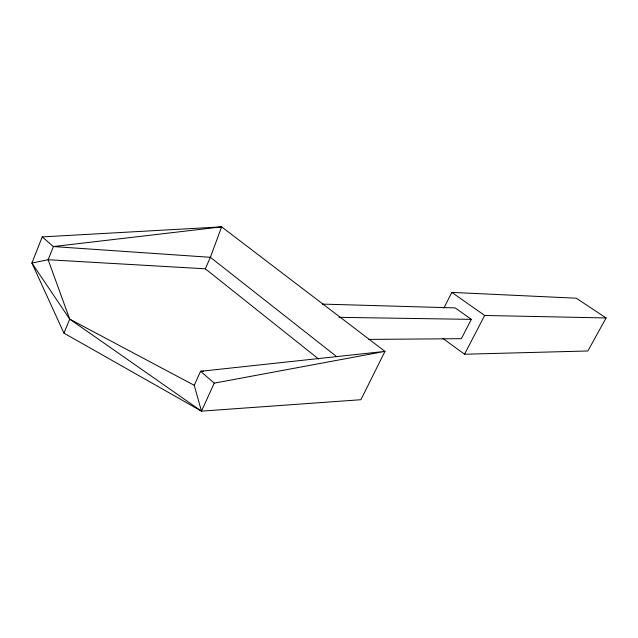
<?xml version="1.0" encoding="UTF-8"?>
<svg xmlns="http://www.w3.org/2000/svg" width="638" height="638" viewBox="0 0 638 638"><rect width="100%" height="100%" fill="white"/><g stroke="black" fill="none" stroke-linecap="round" stroke-linejoin="round"><path stroke-width="0.96" d="M42.22 236.905L31.9 263.047L63.952 333.148L201.464 411.143L360.893 399.715L384.969 351.386L221.633 226.857L42.22 236.905L53.385 246.555L210.388 257.305L336.912 356.833M63.952 333.148L69.709 319.128L48.129 259.738L53.385 246.555L221.633 226.857L210.388 257.305L205.324 268.805L48.129 259.738L31.9 263.047L69.709 319.128L201.464 411.143L214.256 383.135L384.969 351.386L200.547 371.308L194.231 385.296L201.464 411.143M443.881 308.066L451.84 292.395L576.258 298.201L606.1 317.947L587.861 350.98L464.536 354.234L442.828 338.355M322.286 304.095L455.173 307.899L471.322 319.367L461.346 338.69L368.868 339.408M464.536 354.234L484.673 315.475L606.1 317.947M203.53 371.204L200.547 371.308L214.256 383.135M339.089 317.333L471.322 319.367M69.709 319.128L194.231 385.296M451.84 292.395L484.673 315.475M205.324 268.805L318.617 359.019"/></g></svg>
